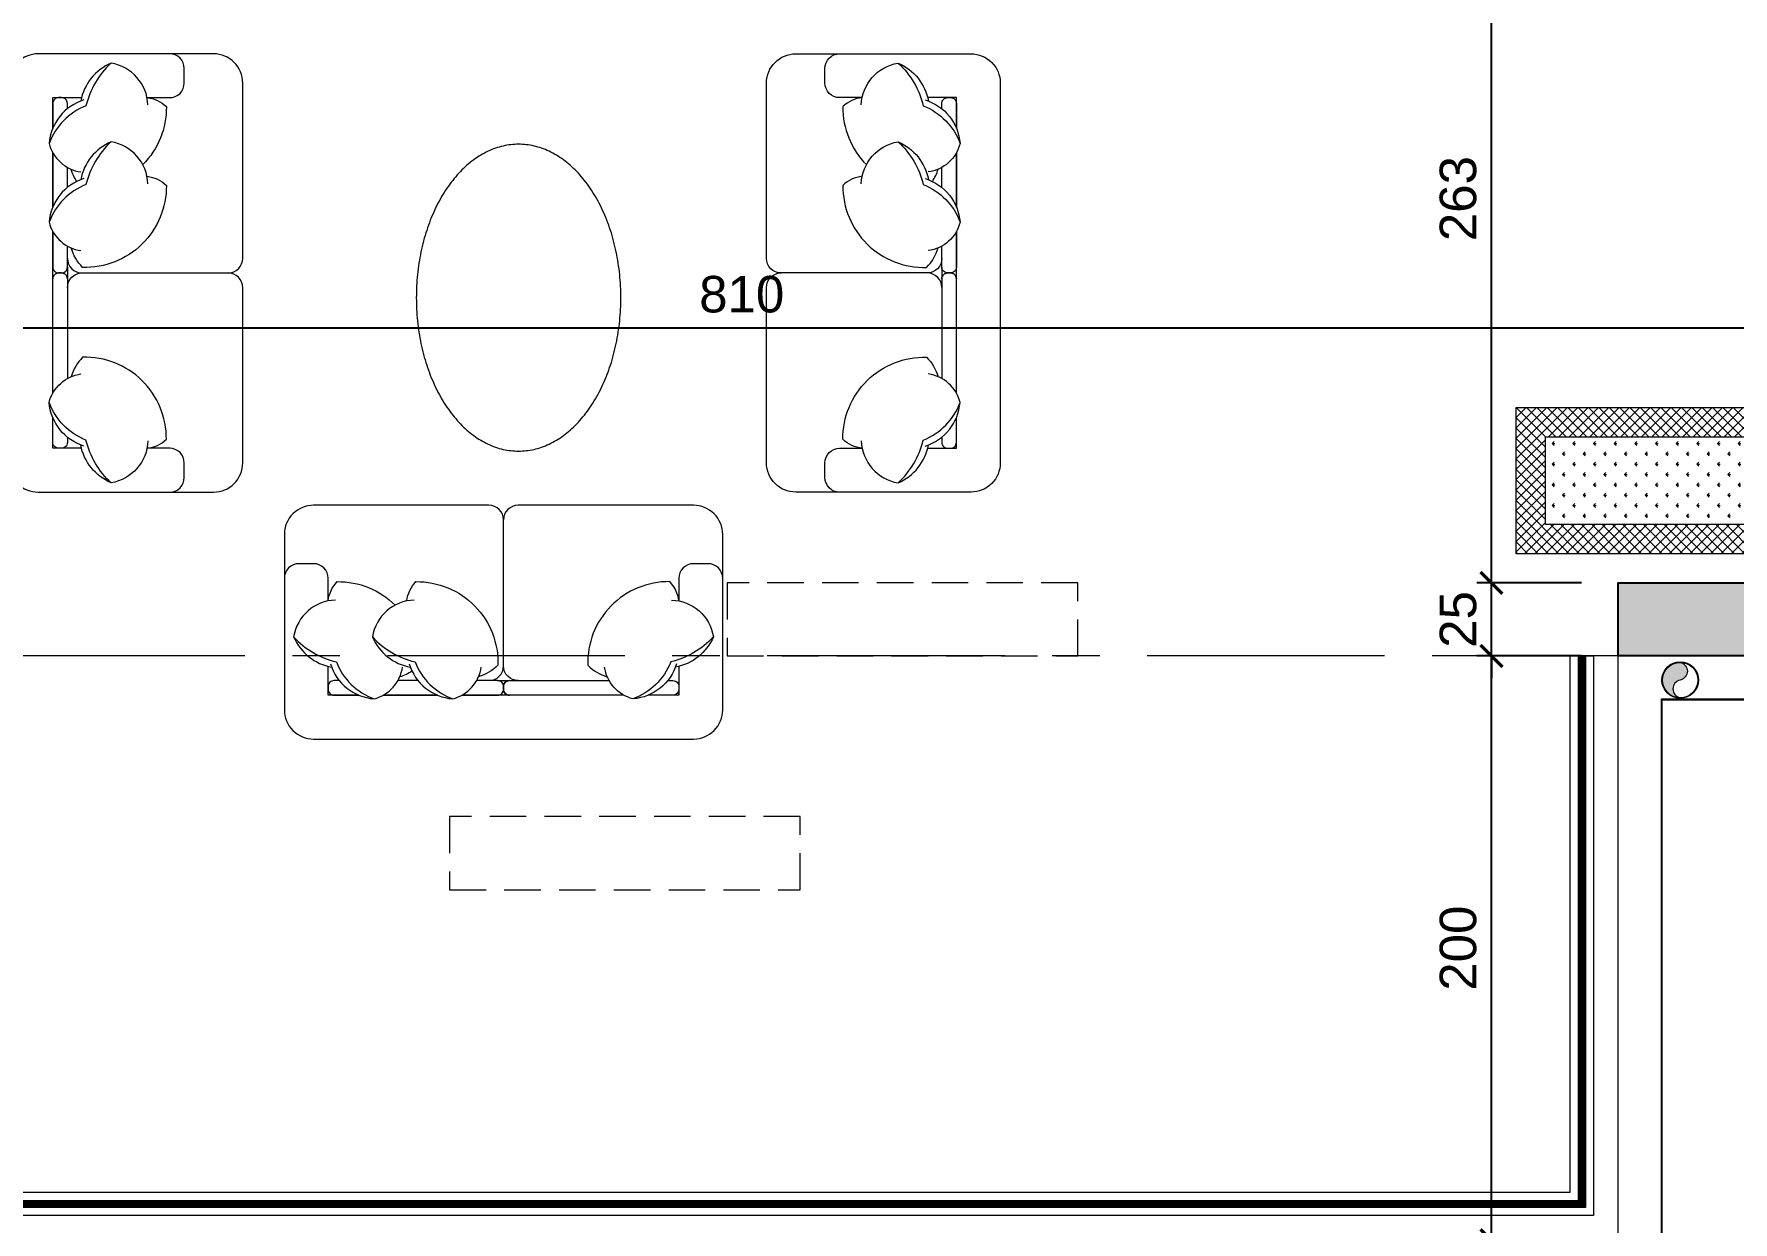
# Model space of a CAD drawing. Header units: centimetres. Extents: x 111832 to 117233, y -55119 to -48329.
# Drawn here: x 115387 to 115969, y -53616 to -53210 of the extents above; entities that cross this region are included whole.
import ezdxf

# ---------------------------------------------------------------- set-up
doc = ezdxf.new("R2010")
doc.units = ezdxf.units.CM
doc.header["$LTSCALE"] = 50
doc.header["$MEASUREMENT"] = 0
for name, pattern in [('AXES', [2, 1.25, -0.25, 0.25, -0.25]), ('CACHE', [0.375, 0.25, -0.125]), ('CONTINU', [0])]:
    doc.linetypes.add(name, pattern=pattern)
doc.layers.get('0').update_dxf_attribs({"color": 8})
for name, color, linetype, lineweight in [('ACITOP', 214, 'Continuous', 18), ('EXISTANT BORD', 251, 'Continuous', 60), ('MACONNERIE COUPE', 7, 'Continuous', 30), ('mobilimi', 8, 'Continuous', 9), ('WD_Corner', 154, 'Continuous', 5), ('WINDOWS', 21, 'Continuous', 5)]:
    doc.layers.add(name, color=color, linetype=linetype, lineweight=lineweight)
for name, color, linetype in [('AXES', 10, 'AXES'), ('BETON COUPE', 3, 'CONTINU'), ('BORD', 5, 'Continuous'), ('COTE 50ème', 1, 'Continuous')]:
    doc.layers.add(name, color=color, linetype=linetype)
doc.layers.add('HYPALON', color=7, linetype='Continuous', true_color=0xffaa00)
doc.layers.add('PREFA MUR SUP TRAME', color=7, linetype='Continuous', true_color=0xd7c7ff)
doc.styles.add('RS_TXT_50', font='arial.ttf', dxfattribs={"height": 12.5})
doc.dimstyles.new('RS_50CM_LINEAIRE', dxfattribs={"dimscale": 5, "dimtxt": 12.5, "dimasz": 1.5, "dimexe": 1, "dimexo": 2.5, "dimgap": 1, "dimtad": 1, "dimdec": 1, "dimrnd": 0.5, "dimdsep": 46, "dimtxsty": 'RS_TXT_50', "dimblk1": 'ARCHTICK', "dimblk2": 'ARCHTICK', "dimsah": 1, "dimcen": 2.5, "dimdle": 1, "dimclrt": 4, "dimadec": 0, "dimazin": 2, "dimtfac": 1, "dimtdec": 1, "dimtix": 1, "dimtmove": 2, "dimatfit": 3, "dimfxl": 1, "dimtolj": 1, "dimtzin": 0, "dimarcsym": 0})

# ---------------------------------------------------------------- blocks, each defined once
blk = doc.blocks.new('A$C7560ca7f')
at = {"layer": 'AXES', "lineweight": 5, "ltscale": 1.3}
blk.add_line((3195, -2560), (-1985, -2560), dxfattribs=at)
blk = doc.blocks.new('A$C2225a440')
at = {"layer": 'ACITOP', "ltscale": 0.5, "true_color": 0x2776bb, "transparency": 33554559}
h = blk.add_hatch(color=152, dxfattribs=at)
h.dxf.hatch_style = 1
h.paths.add_polyline_path([(0, 6.05, 0.414214), (-6.05, 0, 0.414214), (0, -6.05, -0.823148), (0, 0, 0.810651)])
at = {"layer": 'ACITOP', "ltscale": 0.5}
blk.add_lwpolyline([(0, 6.05, -0.810651), (0, 0, 0.823148), (0, -6.05)], format="xyb", dxfattribs=at)
for radius in [6.25, 6.05]:
    blk.add_circle((0, 0), radius, dxfattribs=at)
blk = doc.blocks.new('_ArchTick')
at = {"color": 0, "linetype": 'ByBlock', "const_width": 0.15}
blk.add_lwpolyline([(-0.5, -0.5), (0.5, 0.5)], dxfattribs=at)
blk = doc.blocks.new('*D1223')
at = {"layer": 'COTE 50ème', "color": 0, "lineweight": -2, "ltscale": 0.5, "transparency": 16777216}
for p, q in [((116034.37, -53194.86), (116034.37, -53315.03)), ((115224.37, -53284.86), (115224.37, -53315.03)), ((115219.37, -53310.03), (116039.37, -53310.03))]:
    blk.add_line(p, q, dxfattribs=at)
at = {"layer": 'Defpoints', "color": 0, "ltscale": 0.5, "transparency": 16777216}
for p in [(116034.37, -53182.36), (115224.37, -53272.36), (116034.37, -53310.03)]:
    blk.add_point(p, dxfattribs=at)
at = {"layer": 'COTE 50ème', "color": 0, "lineweight": -2, "ltscale": 0.5, "transparency": 16777216, "xscale": 7.5, "yscale": 7.5, "zscale": 7.5, "rotation": 180}
blk.add_blockref('_ArchTick', (115224.37, -53310.03), dxfattribs=at)
at = {"layer": 'COTE 50ème', "color": 0, "lineweight": -2, "ltscale": 0.5, "transparency": 16777216, "xscale": 7.5, "yscale": 7.5, "zscale": 7.5}
blk.add_blockref('_ArchTick', (116034.37, -53310.03), dxfattribs=at)
at = {"layer": 'COTE 50ème', "color": 4, "ltscale": 0.5, "transparency": 16777216, "insert": (115629.37, -53298.65), "char_height": 12.5, "attachment_point": 5, "style": 'RS_TXT_50'}
blk.add_mtext('\\A1;810', dxfattribs=at)
blk = doc.blocks.new('*D1225')
at = {"layer": 'COTE 50ème', "color": 0, "lineweight": -2, "ltscale": 0.5, "transparency": 16777216}
for p, q in [((116059.37, -53434.86), (116059.37, -53833.88)), ((115929.26, -53630.79), (115929.26, -53833.88)), ((116064.37, -53828.88), (115924.26, -53828.88))]:
    blk.add_line(p, q, dxfattribs=at)
at = {"layer": 'Defpoints', "color": 0, "ltscale": 0.5, "transparency": 16777216}
for p in [(116059.37, -53422.36), (115929.26, -53618.29), (115929.26, -53828.88)]:
    blk.add_point(p, dxfattribs=at)
at = {"layer": 'COTE 50ème', "color": 0, "lineweight": -2, "ltscale": 0.5, "transparency": 16777216, "xscale": 7.5, "yscale": 7.5, "zscale": 7.5, "rotation": 180}
blk.add_blockref('_ArchTick', (115929.26, -53828.88), dxfattribs=at)
at = {"layer": 'COTE 50ème', "color": 0, "lineweight": -2, "ltscale": 0.5, "transparency": 16777216, "xscale": 7.5, "yscale": 7.5, "zscale": 7.5}
blk.add_blockref('_ArchTick', (116059.37, -53828.88), dxfattribs=at)
at = {"layer": 'COTE 50ème', "color": 4, "ltscale": 0.5, "transparency": 16777216, "insert": (115994.31, -53817.49), "char_height": 12.5, "attachment_point": 5, "style": 'RS_TXT_50'}
blk.add_mtext('\\A1;130', dxfattribs=at)
blk = doc.blocks.new('*D1232')
at = {"layer": 'COTE 50ème', "color": 0, "lineweight": -2, "ltscale": 0.5, "transparency": 16777216}
for p, q in [((113859.37, -53434.86), (113859.37, -53868.51)), ((116059.37, -53434.86), (116059.37, -53868.51)), ((113854.37, -53863.51), (116064.37, -53863.51))]:
    blk.add_line(p, q, dxfattribs=at)
at = {"layer": 'Defpoints', "color": 0, "ltscale": 0.5, "transparency": 16777216}
for p in [(113859.37, -53422.36), (116059.37, -53422.36), (116059.37, -53863.51)]:
    blk.add_point(p, dxfattribs=at)
at = {"layer": 'COTE 50ème', "color": 0, "lineweight": -2, "ltscale": 0.5, "transparency": 16777216, "xscale": 7.5, "yscale": 7.5, "zscale": 7.5, "rotation": 180}
blk.add_blockref('_ArchTick', (113859.37, -53863.51), dxfattribs=at)
at = {"layer": 'COTE 50ème', "color": 0, "lineweight": -2, "ltscale": 0.5, "transparency": 16777216, "xscale": 7.5, "yscale": 7.5, "zscale": 7.5}
blk.add_blockref('_ArchTick', (116059.37, -53863.51), dxfattribs=at)
at = {"layer": 'COTE 50ème', "color": 4, "ltscale": 0.5, "transparency": 16777216, "insert": (114959.37, -53852.12), "char_height": 12.5, "attachment_point": 5, "style": 'RS_TXT_50'}
blk.add_mtext('\\A1;2200', dxfattribs=at)
blk = doc.blocks.new('*D1250')
at = {"layer": 'COTE 50ème', "color": 0, "lineweight": -2, "ltscale": 0.5, "transparency": 16777216}
for p, q in [((115885.94, -53627.36), (115885.94, -53417.36)), ((115916.76, -53422.36), (115880.94, -53422.36)), ((115910.06, -53622.36), (115880.94, -53622.36))]:
    blk.add_line(p, q, dxfattribs=at)
at = {"layer": 'Defpoints', "color": 0, "ltscale": 0.5, "transparency": 16777216}
for p in [(115885.94, -53422.36), (115929.26, -53422.36), (115922.56, -53622.36)]:
    blk.add_point(p, dxfattribs=at)
at = {"layer": 'COTE 50ème', "color": 0, "lineweight": -2, "ltscale": 0.5, "transparency": 16777216, "xscale": 7.5, "yscale": 7.5, "zscale": 7.5}
for p, rotation in [((115885.94, -53422.36), 90), ((115885.94, -53622.36), 270)]:
    blk.add_blockref('_ArchTick', p, dxfattribs=dict(at, rotation=rotation))
at = {"layer": 'COTE 50ème', "color": 4, "ltscale": 0.5, "transparency": 16777216, "insert": (115874.56, -53522.36), "char_height": 12.5, "attachment_point": 5, "rotation": 90, "style": 'RS_TXT_50'}
blk.add_mtext('\\A1;200', dxfattribs=at)
blk = doc.blocks.new('*D1251')
at = {"layer": 'COTE 50ème', "color": 0, "lineweight": -2, "ltscale": 0.5, "transparency": 16777216}
for p, q in [((115885.94, -53397.36), (115885.94, -53389.86)), ((115916.76, -53397.36), (115880.94, -53397.36)), ((115885.94, -53422.36), (115885.94, -53397.36)), ((115916.76, -53422.36), (115880.94, -53422.36)), ((115885.94, -53422.36), (115885.94, -53429.86))]:
    blk.add_line(p, q, dxfattribs=at)
at = {"layer": 'Defpoints', "color": 0, "ltscale": 0.5, "transparency": 16777216}
for p in [(115885.94, -53397.36), (115929.26, -53397.36), (115929.26, -53422.36)]:
    blk.add_point(p, dxfattribs=at)
at = {"layer": 'COTE 50ème', "color": 0, "lineweight": -2, "ltscale": 0.5, "transparency": 16777216, "xscale": 7.5, "yscale": 7.5, "zscale": 7.5}
for p, rotation in [((115885.94, -53397.36), 270), ((115885.94, -53422.36), 90)]:
    blk.add_blockref('_ArchTick', p, dxfattribs=dict(at, rotation=rotation))
at = {"layer": 'COTE 50ème', "color": 4, "ltscale": 0.5, "transparency": 16777216, "insert": (115874.56, -53409.86), "char_height": 12.5, "attachment_point": 5, "rotation": 90, "style": 'RS_TXT_50'}
blk.add_mtext('\\A1;25', dxfattribs=at)
blk = doc.blocks.new('*D1252')
at = {"layer": 'COTE 50ème', "color": 0, "lineweight": -2, "ltscale": 0.5, "transparency": 16777216}
for p, q in [((115885.94, -53402.36), (115885.94, -53129.36)), ((115887.79, -53134.36), (115880.94, -53134.36)), ((115916.76, -53397.36), (115880.94, -53397.36))]:
    blk.add_line(p, q, dxfattribs=at)
at = {"layer": 'Defpoints', "color": 0, "ltscale": 0.5, "transparency": 16777216}
for p in [(115885.94, -53134.36), (115900.29, -53134.36), (115929.26, -53397.36)]:
    blk.add_point(p, dxfattribs=at)
at = {"layer": 'COTE 50ème', "color": 0, "lineweight": -2, "ltscale": 0.5, "transparency": 16777216, "xscale": 7.5, "yscale": 7.5, "zscale": 7.5}
for p, rotation in [((115885.94, -53134.36), 90), ((115885.94, -53397.36), 270)]:
    blk.add_blockref('_ArchTick', p, dxfattribs=dict(at, rotation=rotation))
at = {"layer": 'COTE 50ème', "color": 4, "ltscale": 0.5, "transparency": 16777216, "insert": (115874.55, -53265.86), "char_height": 12.5, "attachment_point": 5, "rotation": 90, "style": 'RS_TXT_50'}
blk.add_mtext('\\A1;263', dxfattribs=at)

msp = doc.modelspace()

# ---------------------------------------------------------------- hatches: boundary and pattern name
at = {"layer": 'mobilimi', "lineweight": 5, "ltscale": 0.5, "transparency": 33554559}
h = msp.add_hatch(dxfattribs=at)
h.set_pattern_fill('ANSI37', color=256, scale=20, angle=-90)
h.set_pattern_definition([(315, (163940.4504, 64800.809), (1.767766953, 1.767766953), []), (45, (163940.4504, 64800.809), (-1.767766953, 1.767766953), [])])
h.paths.add_polyline_path([(115904.37, -53347.36), (115904.37, -53377.36), (116014.37, -53377.36), (116014.37, -53347.36)], flags=16)
h.paths.add_polyline_path([(116024.37, -53337.36), (116024.37, -53387.36), (115894.37, -53387.36), (115894.37, -53337.36)])
at = {"layer": 'mobilimi', "lineweight": 5, "ltscale": 2, "true_color": 0x139b48, "transparency": 33554559}
h = msp.add_hatch(dxfattribs=at)
h.set_pattern_fill('GRASS', color=114, scale=5, angle=-90)
h.set_pattern_definition([(360, (163940.4504, 64800.809), (3.535533905, 3.535533905), [0.9375, -6.13356781]), (315, (163940.4504, 64800.809), (3.5355339, 3.5355339), [0.9375, -4.0625]), (45, (163940.4504, 64800.809), (-3.5355339, 3.5355339), [0.9375, -4.0625])])
h.paths.add_polyline_path([(115904.37, -53377.36), (115904.37, -53347.36), (116014.37, -53347.36), (116014.37, -53377.36)])
at = {"layer": 'PREFA MUR SUP TRAME'}
h = msp.add_hatch(color=256, dxfattribs=at)
h.paths.add_polyline_path([(113859.37, -52082.36), (113884.37, -52082.36), (113884.37, -52057.36), (113859.37, -52057.36)])
h.paths.add_polyline_path([(113859.37, -52494.36), (113884.37, -52494.36), (113884.37, -52469.36), (113859.37, -52469.36)])
h.paths.add_polyline_path([(113859.37, -52567.36), (113884.37, -52567.36), (113884.37, -52542.36), (113859.37, -52542.36)])
h.paths.add_polyline_path([(113884.37, -52797.36), (113859.37, -52797.36), (113859.37, -52847.36), (113884.37, -52847.36)])
h.paths.add_polyline_path([(113859.37, -53087.36), (113884.37, -53087.36), (113884.37, -53062.36), (113859.37, -53062.36)])
h.paths.add_polyline_path([(113859.37, -53182.36), (113884.37, -53182.36), (113884.37, -53157.36), (113859.37, -53157.36)])
h.paths.add_polyline_path([(113859.37, -53422.36), (113989.37, -53422.36), (113989.37, -53397.36), (113859.37, -53397.36)])
h.paths.add_polyline_path([(114624.37, -53762.36), (114649.37, -53762.36), (114649.37, -53737.36), (114624.37, -53737.36)])
h.paths.add_polyline_path([(114719.37, -53737.36), (114694.37, -53737.36), (114694.37, -53762.36), (114719.37, -53762.36)])
h.paths.add_polyline_path([(115224.37, -53737.36), (115199.37, -53737.36), (115199.37, -53762.36), (115224.37, -53762.36)])
h.paths.add_polyline_path([(115294.37, -53762.36), (115269.37, -53762.36), (115269.37, -53737.36), (115294.37, -53737.36)])
h.paths.add_polyline_path([(116059.37, -53422.36), (115929.26, -53422.36), (115929.26, -53397.36), (116059.37, -53397.36)])
h.paths.add_polyline_path([(116059.37, -53182.36), (116034.37, -53182.36), (116034.37, -53157.36), (116059.37, -53157.36)])
h.paths.add_polyline_path([(116059.37, -53087.36), (116034.37, -53087.36), (116034.37, -53062.36), (116059.37, -53062.36)])
h.paths.add_polyline_path([(116059.37, -52797.36), (116034.37, -52797.36), (116034.37, -52847.36), (116059.37, -52847.36)])
h.paths.add_polyline_path([(116059.37, -52567.36), (116034.37, -52567.36), (116034.37, -52542.36), (116059.37, -52542.36)])
h.paths.add_polyline_path([(116059.37, -52502.36), (116034.37, -52502.36), (116034.37, -52462.36), (116059.37, -52462.36)])
h.paths.add_polyline_path([(116059.37, -52122.36), (116034.37, -52122.36), (116034.37, -52057.36), (116059.37, -52057.36)])
h.paths.add_polyline_path([(114624.37, -53622.36), (114649.37, -53622.36), (114649.37, -53597.36), (114624.37, -53597.36)])
h.paths.add_polyline_path([(115294.37, -53622.36), (115269.37, -53622.36), (115269.37, -53597.36), (115294.37, -53597.36)])
at = {"layer": 'WINDOWS'}
h = msp.add_hatch(dxfattribs=at)
h.set_pattern_fill('ANSI31', color=140, scale=2.5, angle=540)
h.set_pattern_definition([(225, (923.72122, 8398.81857), (0.2209708691, -0.2209708691), [])])
h.paths.add_polyline_path([(115917.87, -53422.56), (115917.87, -53610.86), (115294.57, -53610.86), (115294.57, -53608.86), (115915.87, -53608.86), (115915.87, -53422.56)])

# ---------------------------------------------------------------- linework, layer by layer
at = {"layer": 'BETON COUPE'}
msp.add_lwpolyline([(116059.37, -53422.36), (115929.26, -53422.36), (115929.26, -53397.36), (116059.37, -53397.36)], close=True, dxfattribs=at)
at = {"layer": 'BORD', "lineweight": 5, "ltscale": 0.5}
msp.add_lwpolyline([(116059.37, -52057.36), (113859.37, -52057.36), (113859.37, -52122.36), (113759.37, -52122.36), (113759.37, -52462.36), (113859.37, -52462.36), (113859.37, -53422.36), (113989.37, -53422.36), (113989.37, -53622.36), (114624.37, -53622.36), (114624.37, -53762.36), (115294.37, -53762.36), (115294.37, -53622.36), (115929.26, -53622.36), (115929.26, -53422.36), (116059.37, -53422.36), (116059.37, -52462.36), (116159.37, -52462.36), (116159.37, -52122.36), (116059.37, -52122.36)], close=True, dxfattribs=at)
at = {"layer": 'EXISTANT BORD', "linetype": 'CACHE', "lineweight": 13}
for points in [[(115744.37, -53397.36), (115624.37, -53397.36), (115624.37, -53422.36), (115744.37, -53422.36)], [(115649.37, -53477.36), (115529.37, -53477.36), (115529.37, -53502.36), (115649.37, -53502.36)]]:
    msp.add_lwpolyline(points, close=True, dxfattribs=at)
at = {"layer": 'HYPALON', "lineweight": 5, "ltscale": 0.5}
for points in [[(115920.87, -53422.36), (115920.87, -53613.86), (115294.37, -53613.86), (115294.37, -53605.86), (115912.87, -53605.86), (115912.87, -53422.36)], [(115918.07, -53422.36), (115918.07, -53611.06), (115294.37, -53611.06), (115294.37, -53608.66), (115915.67, -53608.66), (115915.67, -53422.36)]]:
    msp.add_lwpolyline(points, close=True, dxfattribs=at)
at = {"layer": 'mobilimi'}
for points in [[(115458.61, -53296.3, 0.414214), (115453.61, -53291.3, 0.414214), (115458.61, -53286.3), (115458.61, -53226.3, 0.414214), (115448.61, -53216.3), (115388.61, -53216.3, 0.414214), (115378.61, -53226.3), (115378.61, -53356.3, 0.414214), (115388.61, -53366.3), (115448.61, -53366.3, 0.414214), (115458.61, -53356.3), (115458.61, -53296.3, 0.414214), (115453.61, -53291.3, 0.414214), (115458.61, -53286.3)], [(115425.86, -53231.3), (115433.61, -53231.3, 0.414214), (115438.61, -53226.3), (115438.61, -53221.3, 0.414214), (115433.61, -53216.3)], [(115637.84, -53296.3, -0.414214), (115642.84, -53291.3, -0.414214), (115637.84, -53286.3), (115637.84, -53226.3, -0.414214), (115647.84, -53216.3), (115707.84, -53216.3, -0.414214), (115717.84, -53226.3), (115717.84, -53356.3, -0.414214), (115707.84, -53366.3), (115647.84, -53366.3, -0.414214), (115637.84, -53356.3), (115637.84, -53296.3, -0.414214), (115642.84, -53291.3, -0.414214), (115637.84, -53286.3)], [(115670.59, -53231.3), (115662.84, -53231.3, -0.414214), (115657.84, -53226.3), (115657.84, -53221.3, -0.414214), (115662.84, -53216.3)], [(115413.56, -53219.48, 0.14773), (115404.97, -53234.1, 0.213343), (115392.37, -53246.99, 0.178662)], [(115426.17, -53233.81, 0.356772), (115413.56, -53219.48, 0.249542), (115403.18, -53232.47, -9.61688)], [(115670.29, -53233.81, -0.356772), (115682.89, -53219.48, -0.249542), (115693.28, -53232.47, 9.61688)], [(115682.89, -53219.48, -0.14773), (115691.48, -53234.1, -0.213343), (115704.09, -53246.99, -0.178662)], [(115404.29, -53232.08, 0.306663), (115392.37, -53246.99, 0.30633), (115403.25, -53256.73, -0.872847)], [(115393.61, -53241.82), (115393.61, -53231.3), (115403.44, -53231.3, 0.414214)], [(115398.61, -53235.12), (115398.61, -53233.3, 0.414214), (115396.61, -53231.3), (115395.61, -53231.3, 0.414214), (115393.61, -53233.3)], [(115393.61, -53233.3), (115393.61, -53241.82, 0.414214)], [(115425.86, -53231.29, -0.165541), (115432.47, -53234.38, -0.200231), (115424.42, -53254.23, -0.121523)], [(115670.59, -53231.29, 0.165541), (115663.98, -53234.38, 0.200231), (115672.03, -53254.23, 0.121523)], [(115692.17, -53232.08, -0.306663), (115704.09, -53246.99, -0.30633), (115693.2, -53256.73, 0.872847)], [(115702.84, -53241.82), (115702.84, -53231.3), (115693.02, -53231.3, -0.414214)], [(115697.84, -53235.12), (115697.84, -53233.3, -0.414214), (115699.84, -53231.3), (115700.84, -53231.3, -0.414214), (115702.84, -53233.3)], [(115702.84, -53233.3), (115702.84, -53241.82, -0.414214)], [(115413.56, -53246.42, 0.14773), (115404.97, -53261.03, 0.213343), (115392.37, -53273.93, 0.178662)], [(115393.61, -53250.14), (115393.61, -53268.76, 0.414214)], [(115426.17, -53260.75, 0.356772), (115413.56, -53246.42, 0.249542), (115403.18, -53259.4, -9.61688)], [(115670.29, -53260.75, -0.356772), (115682.89, -53246.42, -0.249542), (115693.28, -53259.4, 9.61688)], [(115682.89, -53246.42, -0.14773), (115691.48, -53261.03, -0.213343), (115704.09, -53273.93, -0.178662)], [(115702.84, -53250.14), (115702.84, -53268.76, -0.414214)], [(115398.61, -53262.05), (115398.61, -53255.17, 0.414214)], [(115401.83, -53259.99, -0.071865), (115399.88, -53255.8, 7.115464)], [(115694.62, -53259.99, 0.071865), (115696.58, -53255.8, -7.115464)], [(115697.84, -53262.05), (115697.84, -53255.17, -0.414214)], [(115404.29, -53259.01, 0.306663), (115392.37, -53273.93, 0.30633), (115403.25, -53283.67, -0.872847)], [(115425.86, -53258.23, -0.165541), (115432.47, -53261.32, -0.425989), (115403.83, -53289.4, -0.121523), (115399.88, -53282.73, 7.115464)], [(115670.59, -53258.23, 0.165541), (115663.98, -53261.32, 0.425989), (115692.63, -53289.4, 0.121523), (115696.58, -53282.73, -7.115464)], [(115692.17, -53259.01, -0.306663), (115704.09, -53273.93, -0.30633), (115693.2, -53283.67, 0.872847)], [(115393.61, -53277.07), (115393.61, -53289.3, 0.414214), (115395.61, -53291.3), (115396.61, -53291.3, 0.414214), (115398.61, -53289.3), (115398.61, -53282.11, 0.414214)], [(115702.84, -53277.07), (115702.84, -53289.3, -0.414214), (115700.84, -53291.3), (115699.84, -53291.3, -0.414214), (115697.84, -53289.3), (115697.84, -53282.11, -0.414214)], [(115398.61, -53286.3, 0.414214), (115403.61, -53291.3)], [(115398.61, -53286.3, 0.414214), (115403.61, -53291.3), (115453.61, -53291.3, 0.414214)], [(115697.84, -53286.3, -0.414214), (115692.84, -53291.3), (115642.84, -53291.3, -0.414214)], [(115697.84, -53286.3, -0.414214), (115692.84, -53291.3)], [(115393.61, -53332.47), (115393.61, -53293.3, -0.414214), (115395.61, -53291.3), (115396.61, -53291.3, -0.414214), (115398.61, -53293.3), (115398.61, -53327.43, -0.414214)], [(115398.61, -53296.3, -0.414214), (115403.61, -53291.3)], [(115398.61, -53296.3, -0.414214), (115403.61, -53291.3), (115453.61, -53291.3, -0.414214)], [(115697.84, -53296.3, 0.414214), (115692.84, -53291.3), (115642.84, -53291.3, 0.414214)], [(115697.84, -53296.3, 0.414214), (115692.84, -53291.3)], [(115702.84, -53332.47), (115702.84, -53293.3, 0.414214), (115700.84, -53291.3), (115699.84, -53291.3, 0.414214), (115697.84, -53293.3), (115697.84, -53327.43, 0.414214)], [(115425.86, -53351.31, 0.165541), (115432.47, -53348.22, 0.425989), (115403.83, -53320.14, 0.121523), (115399.88, -53326.8, -7.115464)], [(115670.59, -53351.31, -0.165541), (115663.98, -53348.22, -0.425989), (115692.63, -53320.14, -0.121523), (115696.58, -53326.8, 7.115464)], [(115404.29, -53350.53, -0.306663), (115392.37, -53335.61, -0.30633), (115403.25, -53325.87, 0.872847)], [(115692.17, -53350.53, 0.306663), (115704.09, -53335.61, 0.30633), (115693.2, -53325.87, -0.872847)], [(115413.56, -53363.12, -0.14773), (115404.97, -53348.51, -0.213343), (115392.37, -53335.61, -0.178662)], [(115682.89, -53363.12, 0.14773), (115691.48, -53348.51, 0.213343), (115704.09, -53335.61, 0.178662)], [(115393.61, -53349.3), (115393.61, -53340.78, -0.414214)], [(115702.84, -53349.3), (115702.84, -53340.78, 0.414214)], [(115398.61, -53347.49), (115398.61, -53349.3, -0.414214), (115396.61, -53351.3), (115395.61, -53351.3, -0.414214), (115393.61, -53349.3)], [(115426.17, -53348.79, -0.356772), (115413.56, -53363.12, -0.249542), (115403.18, -53350.14, 9.61688)], [(115670.29, -53348.79, 0.356772), (115682.89, -53363.12, 0.249542), (115693.28, -53350.14, -9.61688)], [(115697.84, -53347.49), (115697.84, -53349.3, 0.414214), (115699.84, -53351.3), (115700.84, -53351.3, 0.414214), (115702.84, -53349.3)], [(115433.61, -53366.3, 0.414214), (115438.61, -53361.3), (115438.61, -53356.3, 0.414214), (115433.61, -53351.3), (115425.86, -53351.3)], [(115662.84, -53366.3, -0.414214), (115657.84, -53361.3), (115657.84, -53356.3, -0.414214), (115662.84, -53351.3), (115670.59, -53351.3)], [(115552.85, -53370.79, 0.414214), (115547.85, -53375.79, 0.414214), (115542.85, -53370.79), (115482.85, -53370.79, 0.414214), (115472.85, -53380.79), (115472.85, -53440.79, 0.414214), (115482.85, -53450.79), (115612.85, -53450.79, 0.414214), (115622.85, -53440.79), (115622.85, -53380.79, 0.414214), (115612.85, -53370.79), (115552.85, -53370.79, 0.414214), (115547.85, -53375.79, 0.414214), (115542.85, -53370.79)], [(115542.85, -53430.79, 0.414214), (115547.85, -53425.79), (115547.85, -53375.79, 0.414214)], [(115552.85, -53430.79, -0.414214), (115547.85, -53425.79), (115547.85, -53375.79, -0.414214)], [(115487.85, -53403.53), (115487.85, -53395.79, 0.414214), (115482.85, -53390.79), (115477.85, -53390.79, 0.414214), (115472.85, -53395.79)], [(115622.85, -53395.79, 0.414214), (115617.85, -53390.79), (115612.85, -53390.79, 0.414214), (115607.85, -53395.79), (115607.85, -53403.53)], [(115487.84, -53403.54, -0.165541), (115490.94, -53396.93, -0.200231), (115510.78, -53404.98, -0.121523)], [(115514.78, -53403.54, -0.165541), (115517.87, -53396.93, -0.425989), (115545.95, -53425.57, -0.121523), (115539.29, -53429.52, 7.115464)], [(115607.86, -53403.54, 0.165541), (115604.77, -53396.93, 0.425989), (115576.69, -53425.57, 0.121523), (115583.36, -53429.52, -7.115464)], [(115490.36, -53403.23, 0.356772), (115476.04, -53415.83, 0.249542), (115489.02, -53426.22, -9.61688)], [(115517.3, -53403.23, 0.356772), (115502.97, -53415.83, 0.249542), (115515.95, -53426.22, -9.61688)], [(115605.34, -53403.23, -0.356772), (115619.67, -53415.83, -0.249542), (115606.69, -53426.22, 9.61688)], [(115476.04, -53415.83, 0.14773), (115490.65, -53424.43, 0.213343), (115503.54, -53437.03, 0.178662)], [(115502.97, -53415.83, 0.14773), (115517.58, -53424.43, 0.213343), (115530.48, -53437.03, 0.178662)], [(115619.67, -53415.83, -0.14773), (115605.06, -53424.43, -0.213343), (115592.16, -53437.03, -0.178662)], [(115498.37, -53435.79), (115487.85, -53435.79), (115487.85, -53425.96, 0.414214)], [(115488.63, -53425.11, 0.306663), (115503.54, -53437.03, 0.30633), (115513.29, -53426.15, -0.872847)], [(115515.56, -53425.11, 0.306663), (115530.48, -53437.03, 0.30633), (115540.22, -53426.15, -0.872847)], [(115542.85, -53430.79, 0.414214), (115547.85, -53425.79)], [(115552.85, -53430.79, -0.414214), (115547.85, -53425.79)], [(115607.08, -53425.11, -0.306663), (115592.16, -53437.03, -0.30633), (115582.42, -53426.15, 0.872847)], [(115491.67, -53430.79), (115489.85, -53430.79, 0.414214), (115487.85, -53432.79), (115487.85, -53433.79, 0.414214), (115489.85, -53435.79)], [(115518.6, -53430.79), (115511.72, -53430.79, 0.414214)], [(115516.54, -53427.57, -0.071865), (115512.35, -53429.52, 7.115464)], [(115533.62, -53435.79), (115545.85, -53435.79, 0.414214), (115547.85, -53433.79), (115547.85, -53432.79, 0.414214), (115545.85, -53430.79), (115538.66, -53430.79, 0.414214)], [(115589.02, -53435.79), (115549.85, -53435.79, -0.414214), (115547.85, -53433.79), (115547.85, -53432.79, -0.414214), (115549.85, -53430.79), (115583.98, -53430.79, -0.414214)], [(115604.04, -53430.79), (115605.85, -53430.79, -0.414214), (115607.85, -53432.79), (115607.85, -53433.79, -0.414214), (115605.85, -53435.79)], [(115489.85, -53435.79), (115498.37, -53435.79, 0.414214)], [(115506.69, -53435.79), (115525.31, -53435.79, 0.414214)], [(115605.85, -53435.79), (115597.33, -53435.79, -0.414214)]]:
    msp.add_lwpolyline(points, format="xyb", dxfattribs=at)
for points in [[(115393.61, -53268.76), (115393.61, -53250.14)], [(115702.84, -53268.76), (115702.84, -53250.14)], [(115393.61, -53332.47), (115393.61, -53277.07)], [(115702.84, -53332.47), (115702.84, -53277.07)], [(115403.44, -53351.3), (115393.61, -53351.3), (115393.61, -53340.78)], [(115693.02, -53351.3), (115702.84, -53351.3), (115702.84, -53340.78)], [(115607.85, -53425.96), (115607.85, -53435.79), (115597.33, -53435.79)], [(115525.31, -53435.79), (115506.69, -53435.79)], [(115589.02, -53435.79), (115533.62, -53435.79)]]:
    msp.add_lwpolyline(points, dxfattribs=at)
for points in [[(115393.61, -53293.3), (115393.61, -53289.3, 0.414214), (115395.61, -53291.3), (115396.61, -53291.3, 0.414214), (115398.61, -53289.3), (115398.61, -53293.3, 0.414214), (115396.61, -53291.3), (115395.61, -53291.3, 0.414214)], [(115702.84, -53293.3), (115702.84, -53289.3, -0.414214), (115700.84, -53291.3), (115699.84, -53291.3, -0.414214), (115697.84, -53289.3), (115697.84, -53293.3, -0.414214), (115699.84, -53291.3), (115700.84, -53291.3, -0.414214)], [(115549.85, -53435.79), (115545.85, -53435.79, 0.414214), (115547.85, -53433.79), (115547.85, -53432.79, 0.414214), (115545.85, -53430.79), (115549.85, -53430.79, 0.414214), (115547.85, -53432.79), (115547.85, -53433.79, 0.414214)]]:
    msp.add_lwpolyline(points, format="xyb", close=True, dxfattribs=at)
for points in [[(116024.37, -53337.36), (116024.37, -53387.36), (115894.37, -53387.36), (115894.37, -53337.36)], [(115904.37, -53377.36), (115904.37, -53347.36), (116014.37, -53347.36), (116014.37, -53377.36)]]:
    msp.add_lwpolyline(points, close=True, dxfattribs=at)
msp.add_polyline3d([(115553.01, -53352.26, 0), (115553.67, -53352.25, 0), (115554.33, -53352.22, 0), (115555, -53352.18, 0), (115555.66, -53352.11, 0), (115556.32, -53352.03, 0), (115556.98, -53351.92, 0), (115557.63, -53351.8, 0), (115558.29, -53351.66, 0), (115558.94, -53351.5, 0), (115559.59, -53351.32, 0), (115560.24, -53351.13, 0), (115560.89, -53350.91, 0), (115561.53, -53350.68, 0), (115562.17, -53350.43, 0), (115562.81, -53350.16, 0), (115563.45, -53349.87, 0), (115564.08, -53349.57, 0), (115564.7, -53349.24, 0), (115565.33, -53348.9, 0), (115565.94, -53348.55, 0), (115566.56, -53348.17, 0), (115567.16, -53347.78, 0), (115567.77, -53347.37, 0), (115568.37, -53346.94, 0), (115568.96, -53346.49, 0), (115569.54, -53346.03, 0), (115570.13, -53345.56, 0), (115570.7, -53345.06, 0), (115571.27, -53344.55, 0), (115571.83, -53344.02, 0), (115572.39, -53343.48, 0), (115572.93, -53342.92, 0), (115573.47, -53342.35, 0), (115574.01, -53341.76, 0), (115574.53, -53341.16, 0), (115575.05, -53340.54, 0), (115575.56, -53339.91, 0), (115576.07, -53339.26, 0), (115576.56, -53338.6, 0), (115577.05, -53337.92, 0), (115577.52, -53337.23, 0), (115577.99, -53336.53, 0), (115578.45, -53335.82, 0), (115578.9, -53335.09, 0), (115579.34, -53334.35, 0), (115579.77, -53333.59, 0), (115580.2, -53332.83, 0), (115580.61, -53332.05, 0), (115581.01, -53331.26, 0), (115581.4, -53330.46, 0), (115581.78, -53329.65, 0), (115582.16, -53328.83, 0), (115582.52, -53327.99, 0), (115582.87, -53327.15, 0), (115583.21, -53326.3, 0), (115583.54, -53325.44, 0), (115583.86, -53324.56, 0), (115584.16, -53323.68, 0), (115584.46, -53322.8, 0), (115584.75, -53321.9, 0), (115585.02, -53320.99, 0), (115585.28, -53320.08, 0), (115585.53, -53319.16, 0), (115585.77, -53318.24, 0), (115586, -53317.3, 0), (115586.21, -53316.36, 0), (115586.42, -53315.42, 0), (115586.61, -53314.47, 0), (115586.79, -53313.51, 0), (115586.96, -53312.55, 0), (115587.11, -53311.58, 0), (115587.25, -53310.61, 0), (115587.38, -53309.64, 0), (115587.5, -53308.66, 0), (115587.61, -53307.68, 0), (115587.7, -53306.7, 0), (115587.78, -53305.71, 0), (115587.85, -53304.72, 0), (115587.91, -53303.73, 0), (115587.95, -53302.74, 0), (115587.98, -53301.75, 0), (115588, -53300.76, 0), (115588.01, -53299.76, 0), (115588, -53298.77, 0), (115587.98, -53297.77, 0), (115587.95, -53296.78, 0), (115587.91, -53295.79, 0), (115587.85, -53294.8, 0), (115587.78, -53293.81, 0), (115587.7, -53292.83, 0), (115587.61, -53291.84, 0), (115587.5, -53290.86, 0), (115587.38, -53289.88, 0), (115587.25, -53288.91, 0), (115587.11, -53287.94, 0), (115586.96, -53286.97, 0), (115586.79, -53286.01, 0), (115586.61, -53285.06, 0), (115586.42, -53284.11, 0), (115586.21, -53283.16, 0), (115586, -53282.22, 0), (115585.77, -53281.29, 0), (115585.53, -53280.36, 0), (115585.28, -53279.44, 0), (115585.02, -53278.53, 0), (115584.75, -53277.62, 0), (115584.46, -53276.73, 0), (115584.16, -53275.84, 0), (115583.86, -53274.96, 0), (115583.54, -53274.09, 0), (115583.21, -53273.23, 0), (115582.87, -53272.37, 0), (115582.52, -53271.53, 0), (115582.16, -53270.7, 0), (115581.78, -53269.88, 0), (115581.4, -53269.06, 0), (115581.01, -53268.26, 0), (115580.61, -53267.47, 0), (115580.2, -53266.7, 0), (115579.77, -53265.93, 0), (115579.34, -53265.18, 0), (115578.9, -53264.44, 0), (115578.45, -53263.71, 0), (115577.99, -53262.99, 0), (115577.52, -53262.29, 0), (115577.05, -53261.6, 0), (115576.56, -53260.92, 0), (115576.07, -53260.26, 0), (115575.56, -53259.62, 0), (115575.05, -53258.98, 0), (115574.53, -53258.36, 0), (115574.01, -53257.76, 0), (115573.47, -53257.17, 0), (115572.93, -53256.6, 0), (115572.39, -53256.04, 0), (115571.83, -53255.5, 0), (115571.27, -53254.97, 0), (115570.7, -53254.46, 0), (115570.13, -53253.97, 0), (115569.54, -53253.49, 0), (115568.96, -53253.03, 0), (115568.37, -53252.58, 0), (115567.77, -53252.16, 0), (115567.16, -53251.75, 0), (115566.56, -53251.35, 0), (115565.94, -53250.98, 0), (115565.33, -53250.62, 0), (115564.7, -53250.28, 0), (115564.08, -53249.96, 0), (115563.45, -53249.65, 0), (115562.81, -53249.36, 0), (115562.17, -53249.09, 0), (115561.53, -53248.84, 0), (115560.89, -53248.61, 0), (115560.24, -53248.4, 0), (115559.59, -53248.2, 0), (115558.94, -53248.02, 0), (115558.29, -53247.86, 0), (115557.63, -53247.72, 0), (115556.98, -53247.6, 0), (115556.32, -53247.5, 0), (115555.66, -53247.41, 0), (115555, -53247.35, 0), (115554.33, -53247.3, 0), (115553.67, -53247.27, 0), (115553.01, -53247.26, 0), (115552.35, -53247.27, 0), (115551.68, -53247.3, 0), (115551.02, -53247.35, 0), (115550.36, -53247.41, 0), (115549.7, -53247.5, 0), (115549.04, -53247.6, 0), (115548.39, -53247.72, 0), (115547.73, -53247.86, 0), (115547.08, -53248.02, 0), (115546.42, -53248.2, 0), (115545.78, -53248.4, 0), (115545.13, -53248.61, 0), (115544.48, -53248.84, 0), (115543.84, -53249.09, 0), (115543.21, -53249.36, 0), (115542.57, -53249.65, 0), (115541.94, -53249.96, 0), (115541.32, -53250.28, 0), (115540.69, -53250.62, 0), (115540.08, -53250.98, 0), (115539.46, -53251.35, 0), (115538.85, -53251.75, 0), (115538.25, -53252.16, 0), (115537.65, -53252.58, 0), (115537.06, -53253.03, 0), (115536.47, -53253.49, 0), (115535.89, -53253.97, 0), (115535.32, -53254.46, 0), (115534.75, -53254.97, 0), (115534.19, -53255.5, 0), (115533.63, -53256.04, 0), (115533.09, -53256.6, 0), (115532.54, -53257.17, 0), (115532.01, -53257.76, 0), (115531.48, -53258.36, 0), (115530.97, -53258.98, 0), (115530.46, -53259.62, 0), (115529.95, -53260.26, 0), (115529.46, -53260.92, 0), (115528.97, -53261.6, 0), (115528.5, -53262.29, 0), (115528.03, -53262.99, 0), (115527.57, -53263.71, 0), (115527.12, -53264.44, 0), (115526.68, -53265.18, 0), (115526.25, -53265.93, 0), (115525.82, -53266.7, 0), (115525.41, -53267.47, 0), (115525.01, -53268.26, 0), (115524.62, -53269.06, 0), (115524.23, -53269.88, 0), (115523.86, -53270.7, 0), (115523.5, -53271.53, 0), (115523.15, -53272.37, 0), (115522.81, -53273.23, 0), (115522.48, -53274.09, 0), (115522.16, -53274.96, 0), (115521.85, -53275.84, 0), (115521.56, -53276.73, 0), (115521.27, -53277.62, 0), (115521, -53278.53, 0), (115520.74, -53279.44, 0), (115520.49, -53280.36, 0), (115520.25, -53281.29, 0), (115520.02, -53282.22, 0), (115519.81, -53283.16, 0), (115519.6, -53284.11, 0), (115519.41, -53285.06, 0), (115519.23, -53286.01, 0), (115519.06, -53286.97, 0), (115518.91, -53287.94, 0), (115518.76, -53288.91, 0), (115518.63, -53289.88, 0), (115518.52, -53290.86, 0), (115518.41, -53291.84, 0), (115518.32, -53292.83, 0), (115518.23, -53293.81, 0), (115518.17, -53294.8, 0), (115518.11, -53295.79, 0), (115518.07, -53296.78, 0), (115518.03, -53297.77, 0), (115518.02, -53298.77, 0), (115518.01, -53299.76, 0), (115518.02, -53300.76, 0), (115518.03, -53301.75, 0), (115518.07, -53302.74, 0), (115518.11, -53303.73, 0), (115518.17, -53304.72, 0), (115518.23, -53305.71, 0), (115518.32, -53306.7, 0), (115518.41, -53307.68, 0), (115518.52, -53308.66, 0), (115518.63, -53309.64, 0), (115518.76, -53310.61, 0), (115518.91, -53311.58, 0), (115519.06, -53312.55, 0), (115519.23, -53313.51, 0), (115519.41, -53314.47, 0), (115519.6, -53315.42, 0), (115519.81, -53316.36, 0), (115520.02, -53317.3, 0), (115520.25, -53318.24, 0), (115520.49, -53319.16, 0), (115520.74, -53320.08, 0), (115521, -53320.99, 0), (115521.27, -53321.9, 0), (115521.56, -53322.8, 0), (115521.85, -53323.68, 0), (115522.16, -53324.56, 0), (115522.48, -53325.44, 0), (115522.81, -53326.3, 0), (115523.15, -53327.15, 0), (115523.5, -53327.99, 0), (115523.86, -53328.83, 0), (115524.23, -53329.65, 0), (115524.62, -53330.46, 0), (115525.01, -53331.26, 0), (115525.41, -53332.05, 0), (115525.82, -53332.83, 0), (115526.25, -53333.59, 0), (115526.68, -53334.35, 0), (115527.12, -53335.09, 0), (115527.57, -53335.82, 0), (115528.03, -53336.53, 0), (115528.5, -53337.23, 0), (115528.97, -53337.92, 0), (115529.46, -53338.6, 0), (115529.95, -53339.26, 0), (115530.46, -53339.91, 0), (115530.97, -53340.54, 0), (115531.48, -53341.16, 0), (115532.01, -53341.76, 0), (115532.54, -53342.35, 0), (115533.09, -53342.92, 0), (115533.63, -53343.48, 0), (115534.19, -53344.02, 0), (115534.75, -53344.55, 0), (115535.32, -53345.06, 0), (115535.89, -53345.56, 0), (115536.47, -53346.03, 0), (115537.06, -53346.49, 0), (115537.65, -53346.94, 0), (115538.25, -53347.37, 0), (115538.85, -53347.78, 0), (115539.46, -53348.17, 0), (115540.08, -53348.55, 0), (115540.69, -53348.9, 0), (115541.32, -53349.24, 0), (115541.94, -53349.57, 0), (115542.57, -53349.87, 0), (115543.21, -53350.16, 0), (115543.84, -53350.43, 0), (115544.48, -53350.68, 0), (115545.13, -53350.91, 0), (115545.78, -53351.13, 0), (115546.42, -53351.32, 0), (115547.08, -53351.5, 0), (115547.73, -53351.66, 0), (115548.39, -53351.8, 0), (115549.04, -53351.92, 0), (115549.7, -53352.03, 0), (115550.36, -53352.11, 0), (115551.02, -53352.18, 0), (115551.68, -53352.22, 0), (115552.35, -53352.25, 0), (115553.01, -53352.26, 0)], dxfattribs=at)
at = {"layer": 'WD_Corner', "lineweight": 5, "ltscale": 0.5}
for points in [[(113850.37, -52107.36), (113744.37, -52107.36), (113744.37, -52477.36), (113844.37, -52477.36), (113844.37, -53437.36), (113974.48, -53437.36), (113974.48, -53637.36), (114609.37, -53637.36), (114609.37, -53777.36), (115309.37, -53777.36), (115309.37, -53637.36), (115944.37, -53637.36), (115944.37, -53437.36), (116074.37, -53437.36), (116074.37, -52477.36), (116174.37, -52477.36), (116174.37, -52107.36), (116075.37, -52107.36)], [(113850.37, -52107.66), (113744.67, -52107.66), (113744.67, -52477.06), (113844.67, -52477.06), (113844.67, -53437.06), (113974.78, -53437.06), (113974.78, -53637.06), (114609.67, -53637.06), (114609.67, -53777.06), (115309.07, -53777.06), (115309.07, -53637.06), (115944.07, -53637.06), (115944.07, -53437.06), (116074.07, -53437.06), (116074.07, -52477.06), (116174.07, -52477.06), (116174.07, -52107.66), (116075.37, -52107.66)]]:
    msp.add_lwpolyline(points, dxfattribs=at)
at = {"layer": 'WINDOWS', "color": 140}
msp.add_lwpolyline([(115917.87, -53422.56), (115917.87, -53610.86), (115294.57, -53610.86), (115294.57, -53608.86), (115915.87, -53608.86), (115915.87, -53422.56)], close=True, dxfattribs=at)

# ---------------------------------------------------------------- block references
at = {"layer": 'ACITOP', "ltscale": 0.5}
msp.add_blockref('A$C2225a440', (115950.51, -53430.61), dxfattribs=at)
at = {"layer": 'MACONNERIE COUPE', "lineweight": 5, "ltscale": 0.5}
msp.add_blockref('A$C7560ca7f', (113954.37, -50862.36), dxfattribs=at)

# ---------------------------------------------------------------- dimensions: what is measured, and where the dimension line sits
at = {"layer": 'COTE 50ème', "ltscale": 0.5}
for base, p1, p2, picture, middle in [((115885.94, -53134.36), (115929.26, -53397.36), (115900.29, -53134.36), '*D1252', (115874.55, -53265.86)), ((115885.94, -53397.36), (115929.26, -53422.36), (115929.26, -53397.36), '*D1251', (115874.56, -53409.86)), ((115885.94, -53422.36), (115922.56, -53622.36), (115929.26, -53422.36), '*D1250', (115874.56, -53522.36))]:
    dim = msp.add_linear_dim(base=base, p1=p1, p2=p2, angle=90, dimstyle='RS_50CM_LINEAIRE', dxfattribs=at)
    dim.commit()
    dim.dimension.update_dxf_attribs({"geometry": picture, "text_midpoint": middle})
for base, p1, p2, picture, middle in [((116034.37, -53310.03), (115224.37, -53272.36), (116034.37, -53182.36), '*D1223', (115629.37, -53298.65)), ((116059.37, -53863.51), (113859.37, -53422.36), (116059.37, -53422.36), '*D1232', (114959.37, -53852.12)), ((115929.26, -53828.88), (116059.37, -53422.36), (115929.26, -53618.29), '*D1225', (115994.31, -53817.49))]:
    dim = msp.add_linear_dim(base=base, p1=p1, p2=p2, dimstyle='RS_50CM_LINEAIRE', dxfattribs=at)
    dim.commit()
    dim.dimension.update_dxf_attribs({"geometry": picture, "text_midpoint": middle})

doc.saveas('drawing.dxf')
